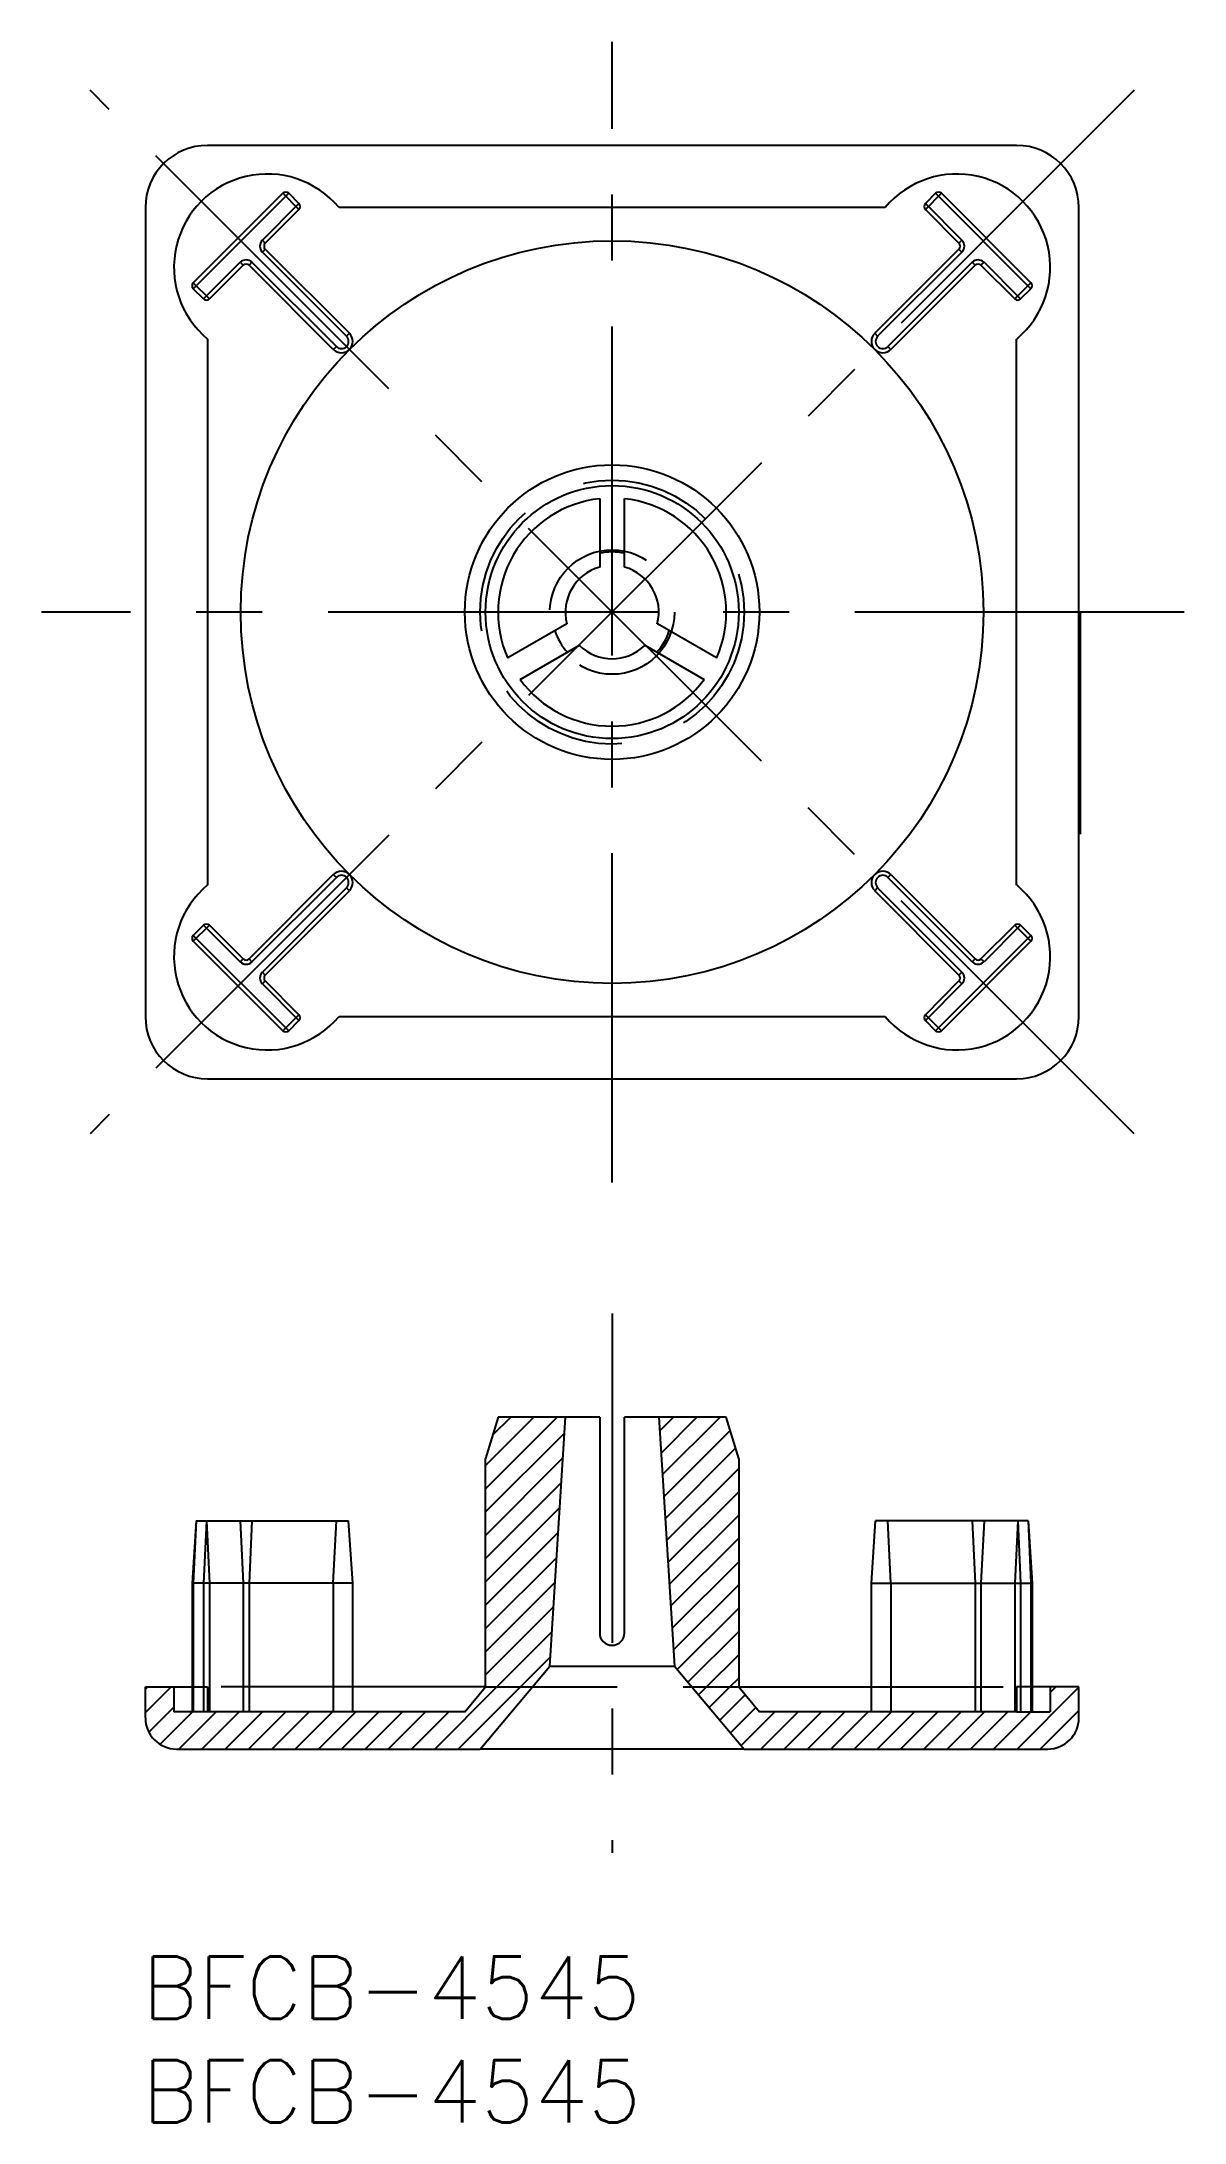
# Model space of a CAD drawing. Extents: x -5 to 50, y -8 to 92.
import ezdxf

# ---------------------------------------------------------------- set-up
doc = ezdxf.new("R2010")
doc.units = 0
doc.header["$LTSCALE"] = 0.5
doc.linetypes.add('CENTER', pattern=[50.8, 31.75, -6.35, 6.35, -6.35])
doc.linetypes.add('DASHED', pattern=[19.05, 12.7, -6.35])
doc.layers.get('0').update_dxf_attribs({"linetype": 'CONTINUOUS'})
for name, color, linetype in [('MSM_CENTER', 1, 'CENTER'), ('MSM_CONTINUOUS', 7, 'CONTINUOUS'), ('MSM_DASHED', 4, 'DASHED'), ('MSM_NARROW', 5, 'CONTINUOUS'), ('MSM_PART_NUMBER', 7, 'CONTINUOUS')]:
    doc.layers.add(name, color=color, linetype=linetype)
doc.styles.get("Standard").update_dxf_attribs({"font": 'txt.shx', "height": 3, "bigfont": 'bigfont.shx'})

# ---------------------------------------------------------------- blocks, each defined once
blk = doc.blocks.new('*X4')
at = {"color": 0}
for p, q in [((16.4, 22.55), (19.85, 26)), ((16.4, 23.67), (18.73, 26)), ((16.4, 21.43), (20.2, 25.23)), ((16.74, 25.13), (17.61, 26)), ((24.79, 25.33), (25.46, 26)), ((24.86, 24.27), (26.59, 26)), ((24.92, 23.22), (27.71, 26)), ((24.99, 22.16), (28.19, 25.36)), ((25.06, 21.1), (28.45, 24.5)), ((16.4, 20.3), (20.13, 24.03)), ((25.12, 20.05), (28.6, 23.52)), ((16.4, 19.18), (20.05, 22.83)), ((25.19, 18.99), (28.6, 22.4)), ((16.4, 18.06), (19.98, 21.64)), ((25.25, 17.93), (28.6, 21.28)), ((16.4, 16.94), (19.9, 20.44)), ((25.32, 16.88), (28.6, 20.16)), ((16.4, 15.81), (19.83, 19.24)), ((25.39, 15.82), (28.6, 19.03)), ((16.4, 14.69), (19.75, 18.04)), ((25.45, 14.76), (28.6, 17.91)), ((16.4, 13.57), (19.68, 16.85)), ((25.64, 13.83), (28.6, 16.79)), ((16.95, 13), (19.6, 15.65)), ((26.15, 13.22), (28.6, 15.67)), ((18.08, 13), (19.53, 14.45)), ((27.05, 12.99), (28.6, 14.54)), ((28.17, 12.99), (28.6, 13.42)), ((0, 11.76), (1.24, 13)), ((0, 12.88), (0.12, 13)), ((13.95, 10), (16.95, 13)), ((15.08, 10), (18.08, 13)), ((26.67, 12.61), (27.05, 12.99)), ((27.18, 12), (28.17, 12.99)), ((27.69, 11.39), (28.92, 12.61)), ((42.02, 10), (45, 12.98)), ((43.62, 12.72), (43.89, 13)), ((0.17, 10.81), (1.38, 12.02)), ((0.71, 10.23), (2.28, 11.8)), ((1.61, 10), (3.41, 11.8)), ((2.73, 10), (4.53, 11.8)), ((3.85, 10), (5.65, 11.8)), ((4.97, 10), (6.77, 11.8)), ((6.1, 10), (7.9, 11.8)), ((7.22, 10), (9.02, 11.8)), ((8.34, 10), (10.14, 11.8)), ((9.46, 10), (11.26, 11.8)), ((10.59, 10), (12.39, 11.8)), ((11.71, 10), (13.51, 11.8)), ((12.83, 10), (14.63, 11.8)), ((28.2, 10.78), (29.43, 12)), ((28.72, 10.17), (30.35, 11.8)), ((29.67, 10), (31.47, 11.8)), ((30.79, 10), (32.59, 11.8)), ((31.91, 10), (33.71, 11.8)), ((33.04, 10), (34.84, 11.8)), ((34.16, 10), (35.96, 11.8)), ((35.28, 10), (37.08, 11.8)), ((36.4, 10), (38.2, 11.8)), ((37.53, 10), (39.33, 11.8)), ((38.65, 10), (40.45, 11.8)), ((39.77, 10), (41.57, 11.8)), ((40.89, 10), (42.69, 11.8)), ((43.14, 10), (45, 11.86))]:
    blk.add_line(p, q, dxfattribs=at)

msp = doc.modelspace()

# ---------------------------------------------------------------- linework, layer by layer
at = {"layer": 'MSM_CENTER'}
for p, q in [((22.5, 37.31), (22.5, 92.31)), ((47.66, 39.66), (-2.66, 89.97)), ((47.66, 89.97), (-2.66, 39.66)), ((50.08, 64.81), (-5, 64.81)), ((22.5, 31), (22.5, 5))]:
    msp.add_line(p, q, dxfattribs=at)
at = {"layer": 'MSM_CONTINUOUS'}
for p, q in [((42, 87.31), (3, 87.31)), ((0, 84.31), (0, 45.31)), ((6.91, 85), (2.31, 80.4)), ((2.31, 80.69), (6.63, 85)), ((5.64, 82.74), (7.4, 84.51)), ((7.4, 84.22), (6.63, 85)), ((6.91, 85), (7.4, 84.51)), ((35.66, 84.31), (9.34, 84.31)), ((38.09, 85), (37.6, 84.51)), ((37.6, 84.22), (38.37, 85)), ((39.36, 82.74), (37.6, 84.51)), ((38.09, 85), (42.69, 80.4)), ((42.69, 80.69), (38.37, 85)), ((45, 45.31), (45, 84.31)), ((7.4, 84.22), (5.78, 82.6)), ((37.6, 84.22), (39.22, 82.6)), ((5.78, 82.6), (5.64, 82.74)), ((5.78, 82.31), (5.64, 82.17)), ((5.78, 82.31), (9.84, 78.25)), ((39.22, 82.31), (35.16, 78.25)), ((39.22, 82.6), (39.36, 82.74)), ((39.22, 82.31), (39.36, 82.17)), ((2.81, 79.91), (4.57, 81.68)), ((4.72, 81.54), (3.09, 79.91)), ((4.57, 81.68), (4.72, 81.54)), ((5.14, 81.68), (5, 81.54)), ((9.06, 77.47), (5, 81.54)), ((5.14, 81.68), (9.21, 77.61)), ((9.7, 78.11), (5.64, 82.17)), ((35.3, 78.11), (39.36, 82.17)), ((39.86, 81.68), (35.79, 77.61)), ((35.94, 77.47), (40, 81.54)), ((39.86, 81.68), (40, 81.54)), ((40.43, 81.68), (40.28, 81.54)), ((40.28, 81.54), (41.91, 79.91)), ((42.19, 79.91), (40.43, 81.68)), ((2.31, 80.69), (3.09, 79.91)), ((2.81, 79.91), (2.31, 80.4)), ((42.69, 80.69), (41.91, 79.91)), ((42.19, 79.91), (42.69, 80.4)), ((9.84, 78.25), (9.7, 78.11)), ((35.16, 78.25), (35.3, 78.11)), ((3, 77.97), (3, 51.65)), ((9.06, 77.47), (9.21, 77.61)), ((35.94, 77.47), (35.79, 77.61)), ((42, 51.65), (42, 77.97)), ((21.9, 70.28), (21.9, 66.98)), ((23.1, 66.98), (23.1, 70.28)), ((20.32, 64.25), (17.47, 62.6)), ((27.53, 62.6), (24.68, 64.25)), ((45.08, 54.11), (45.08, 64.81)), ((18.07, 61.56), (20.92, 63.21)), ((24.08, 63.21), (26.93, 61.56)), ((9.06, 52.16), (5, 48.09)), ((5.14, 47.95), (9.21, 52.01)), ((9.7, 51.52), (5.64, 47.45)), ((5.78, 47.31), (9.84, 51.38)), ((9.06, 52.16), (9.21, 52.01)), ((9.84, 51.38), (9.7, 51.52)), ((35.16, 51.38), (35.3, 51.52)), ((39.22, 47.31), (35.16, 51.38)), ((35.3, 51.52), (39.36, 47.45)), ((35.94, 52.16), (35.79, 52.01)), ((39.86, 47.95), (35.79, 52.01)), ((35.94, 52.16), (40, 48.09)), ((2.31, 48.94), (3.09, 49.72)), ((2.81, 49.72), (2.31, 49.22)), ((6.91, 44.62), (2.31, 49.22)), ((2.81, 49.72), (4.57, 47.95)), ((4.72, 48.09), (3.09, 49.72)), ((38.09, 44.62), (42.69, 49.22)), ((40.28, 48.09), (41.91, 49.72)), ((42.19, 49.72), (40.43, 47.95)), ((42.69, 48.94), (41.91, 49.72)), ((42.19, 49.72), (42.69, 49.22)), ((2.31, 48.94), (6.63, 44.62)), ((42.69, 48.94), (38.37, 44.62)), ((4.57, 47.95), (4.72, 48.09)), ((5.14, 47.95), (5, 48.09)), ((5.78, 47.31), (5.64, 47.45)), ((39.22, 47.31), (39.36, 47.45)), ((39.86, 47.95), (40, 48.09)), ((40.43, 47.95), (40.28, 48.09)), ((5.78, 47.03), (5.64, 46.89)), ((5.64, 46.89), (7.4, 45.12)), ((7.4, 45.4), (5.78, 47.03)), ((37.6, 45.4), (39.22, 47.03)), ((39.36, 46.89), (37.6, 45.12)), ((39.22, 47.03), (39.36, 46.89)), ((7.4, 45.4), (6.63, 44.62)), ((9.34, 45.31), (35.66, 45.31)), ((37.6, 45.4), (38.37, 44.62)), ((6.91, 44.62), (7.4, 45.12)), ((38.09, 44.62), (37.6, 45.12)), ((3, 42.31), (42, 42.31)), ((17, 26), (16.4, 24)), ((21.9, 26), (17, 26)), ((19.5, 14), (20.25, 26)), ((21.9, 26), (21.9, 15.6)), ((28, 26), (23.1, 26)), ((23.1, 15.6), (23.1, 26)), ((24.75, 26), (25.5, 14)), ((28.6, 24), (28, 26)), ((16.4, 12.99), (16.4, 24)), ((28.6, 24), (28.6, 12.99)), ((2.45, 21), (2.25, 18)), ((2.45, 21), (2.31, 18)), ((2.45, 21), (2.95, 21)), ((2.95, 21), (2.81, 18)), ((2.95, 21), (4.57, 21)), ((2.95, 21), (3.09, 18)), ((4.57, 21), (5.14, 21)), ((4.57, 21), (4.72, 18)), ((5.14, 21), (5, 18)), ((5.14, 21), (9.21, 21)), ((9.06, 18), (9.21, 21)), ((9.21, 21), (9.8, 21)), ((10, 18), (9.8, 21)), ((35, 18), (35.2, 21)), ((35.79, 21), (35.2, 21)), ((39.86, 21), (35.79, 21)), ((35.94, 18), (35.79, 21)), ((40.43, 21), (39.86, 21)), ((39.86, 21), (40, 18)), ((40.43, 21), (40.28, 18)), ((42.05, 21), (40.43, 21)), ((42.05, 21), (41.91, 18)), ((42.55, 21), (42.05, 21)), ((42.05, 21), (42.19, 18)), ((42.55, 21), (42.75, 18)), ((42.55, 21), (42.69, 18)), ((2.25, 18), (2.25, 13)), ((2.31, 18), (2.25, 18)), ((2.81, 18), (2.31, 18)), ((2.31, 18), (2.31, 13)), ((3.09, 18), (2.81, 18)), ((2.81, 18), (2.81, 13)), ((4.72, 18), (3.09, 18)), ((3.09, 18), (3.09, 11.8)), ((5, 18), (4.72, 18)), ((4.72, 18), (4.72, 11.8)), ((9.06, 18), (5, 18)), ((5, 18), (5, 11.8)), ((10, 18), (9.06, 18)), ((9.06, 18), (9.06, 11.8)), ((10, 11.8), (10, 18)), ((35, 11.8), (35, 18)), ((35, 18), (35.94, 18)), ((35.94, 18), (40, 18)), ((35.94, 18), (35.94, 11.8)), ((40, 18), (40.28, 18)), ((40, 18), (40, 11.8)), ((40.28, 18), (41.91, 18)), ((40.28, 18), (40.28, 11.8)), ((41.91, 18), (42.19, 18)), ((41.91, 18), (41.91, 11.8)), ((42.19, 18), (42.69, 18)), ((42.19, 18), (42.19, 13)), ((42.69, 18), (42.75, 18)), ((42.69, 18), (42.69, 13)), ((42.75, 18), (42.75, 13)), ((16.14, 10), (19.5, 14)), ((19.5, 14), (25.5, 14)), ((25.5, 14), (28.86, 10)), ((0, 13), (3, 13)), ((0, 11.5), (0, 13)), ((3, 13), (3, 11.8)), ((16.4, 13), (10, 13)), ((15.4, 11.8), (16.4, 12.99)), ((28.6, 13), (35, 13)), ((28.6, 12.99), (29.6, 11.8)), ((45, 13), (42, 13)), ((42, 13), (42, 11.8)), ((45, 11.5), (45, 13)), ((15.4, 11.8), (3, 11.8)), ((42, 11.8), (29.6, 11.8)), ((1.5, 10), (16.14, 10)), ((28.86, 10), (16.14, 10)), ((28.86, 10), (43.5, 10))]:
    msp.add_line(p, q, dxfattribs=at)
for radius in [17.9, 7.1, 6.1]:
    msp.add_circle((22.5, 64.81), radius, dxfattribs=at)
for centre, radius, start, end in [((3, 84.31), 3, 90, 180), ((42, 84.31), 3, 0, 90), ((5.88, 81.43), 4.5, 39.8414, 230.1586), ((39.12, 81.43), 4.5, 309.8414, 140.1586), ((6.77, 84.86), 0.2, 45, 135), ((7.26, 84.36), 0.2, 315, 45), ((37.74, 84.36), 0.2, 135, 225), ((38.23, 84.86), 0.2, 45, 135), ((5.92, 82.45), 0.4, 135, 225), ((5.92, 82.45), 0.2, 135, 225), ((39.08, 82.45), 0.2, 315, 45), ((39.08, 82.45), 0.4, 315, 45), ((4.86, 81.39), 0.4, 45, 135), ((4.86, 81.39), 0.2, 45, 135), ((40.14, 81.39), 0.4, 45, 135), ((40.14, 81.39), 0.2, 45, 135), ((2.45, 80.55), 0.2, 135, 225), ((42.55, 80.55), 0.2, 315, 45), ((2.95, 80.05), 0.2, 225, 315), ((42.05, 80.05), 0.2, 225, 315), ((9.45, 77.86), 0.55, 225, 45), ((35.55, 77.86), 0.55, 135, 315), ((9.45, 77.86), 0.35, 225, 45), ((35.55, 77.86), 0.35, 135, 315), ((22.5, 64.81), 5.5, 96.2629, 203.7371), ((22.5, 64.81), 5.5, 336.2629, 83.7371), ((22.5, 64.81), 2.9, 78.0595, 101.9405), ((22.5, 64.81), 2.25, 105.466, 194.534), ((22.5, 64.81), 2.25, 345.466, 74.534), ((22.5, 64.81), 2.9, 198.0595, 221.9405), ((22.5, 64.81), 2.25, 225.466, 314.534), ((22.5, 64.81), 2.9, 318.0595, 341.9405), ((22.5, 64.81), 5.5, 216.2629, 323.7371), ((9.45, 51.77), 0.55, 315, 135), ((35.55, 51.77), 0.55, 45, 225), ((5.88, 48.2), 4.5, 129.8414, 320.1586), ((9.45, 51.77), 0.35, 315, 135), ((35.55, 51.77), 0.35, 45, 225), ((39.12, 48.2), 4.5, 219.8414, 50.1586), ((2.45, 49.08), 0.2, 135, 225), ((2.95, 49.57), 0.2, 45, 135), ((42.05, 49.57), 0.2, 45, 135), ((42.55, 49.08), 0.2, 315, 45), ((4.86, 48.23), 0.4, 225, 315), ((4.86, 48.23), 0.2, 225, 315), ((5.92, 47.17), 0.4, 135, 225), ((5.92, 47.17), 0.2, 135, 225), ((39.08, 47.17), 0.2, 315, 45), ((39.08, 47.17), 0.4, 315, 45), ((40.14, 48.23), 0.4, 225, 315), ((40.14, 48.23), 0.2, 225, 315), ((3, 45.31), 3, 180, 270), ((7.26, 45.26), 0.2, 315, 45), ((37.74, 45.26), 0.2, 135, 225), ((42, 45.31), 3, 270, 0), ((6.77, 44.77), 0.2, 225, 315), ((38.23, 44.77), 0.2, 225, 315), ((22.5, 15.6), 0.6, 180, 270), ((22.5, 15.6), 0.6, 270, 0), ((1.5, 11.5), 1.5, 180, 270), ((43.5, 11.5), 1.5, 270, 0)]:
    msp.add_arc(centre, radius, start, end, dxfattribs=at)
at = {"layer": 'MSM_DASHED'}
for p, q in [((1.38, 13), (1.38, 11.8)), ((2.25, 13), (2.25, 11.8)), ((2.31, 13), (2.31, 11.8)), ((2.81, 13), (2.81, 11.8)), ((10, 13), (3, 13)), ((16.4, 13), (28.6, 12.99)), ((35, 13), (42, 13)), ((42.19, 13), (42.19, 11.8)), ((42.69, 13), (42.69, 11.8)), ((42.75, 13), (42.75, 11.8)), ((43.62, 13), (43.62, 11.8)), ((3, 11.8), (1.38, 11.8)), ((42, 11.8), (43.62, 11.8))]:
    msp.add_line(p, q, dxfattribs=at)
for radius in [6.36, 3]:
    msp.add_circle((22.5, 64.81), radius, dxfattribs=at)

# ---------------------------------------------------------------- block references
at = {"layer": 'MSM_NARROW', "linetype": 'CONTINUOUS'}
msp.add_blockref('*X4', (0, 0), dxfattribs=at)

# ---------------------------------------------------------------- texts
at = {"layer": 'MSM_PART_NUMBER', "linetype": 'CONTINUOUS'}
for p in [(-0.16, -3), (-0.15, -8)]:
    msp.add_text('BFCB-4545', height=3, dxfattribs=at).set_placement(p)

doc.saveas('drawing.dxf')
